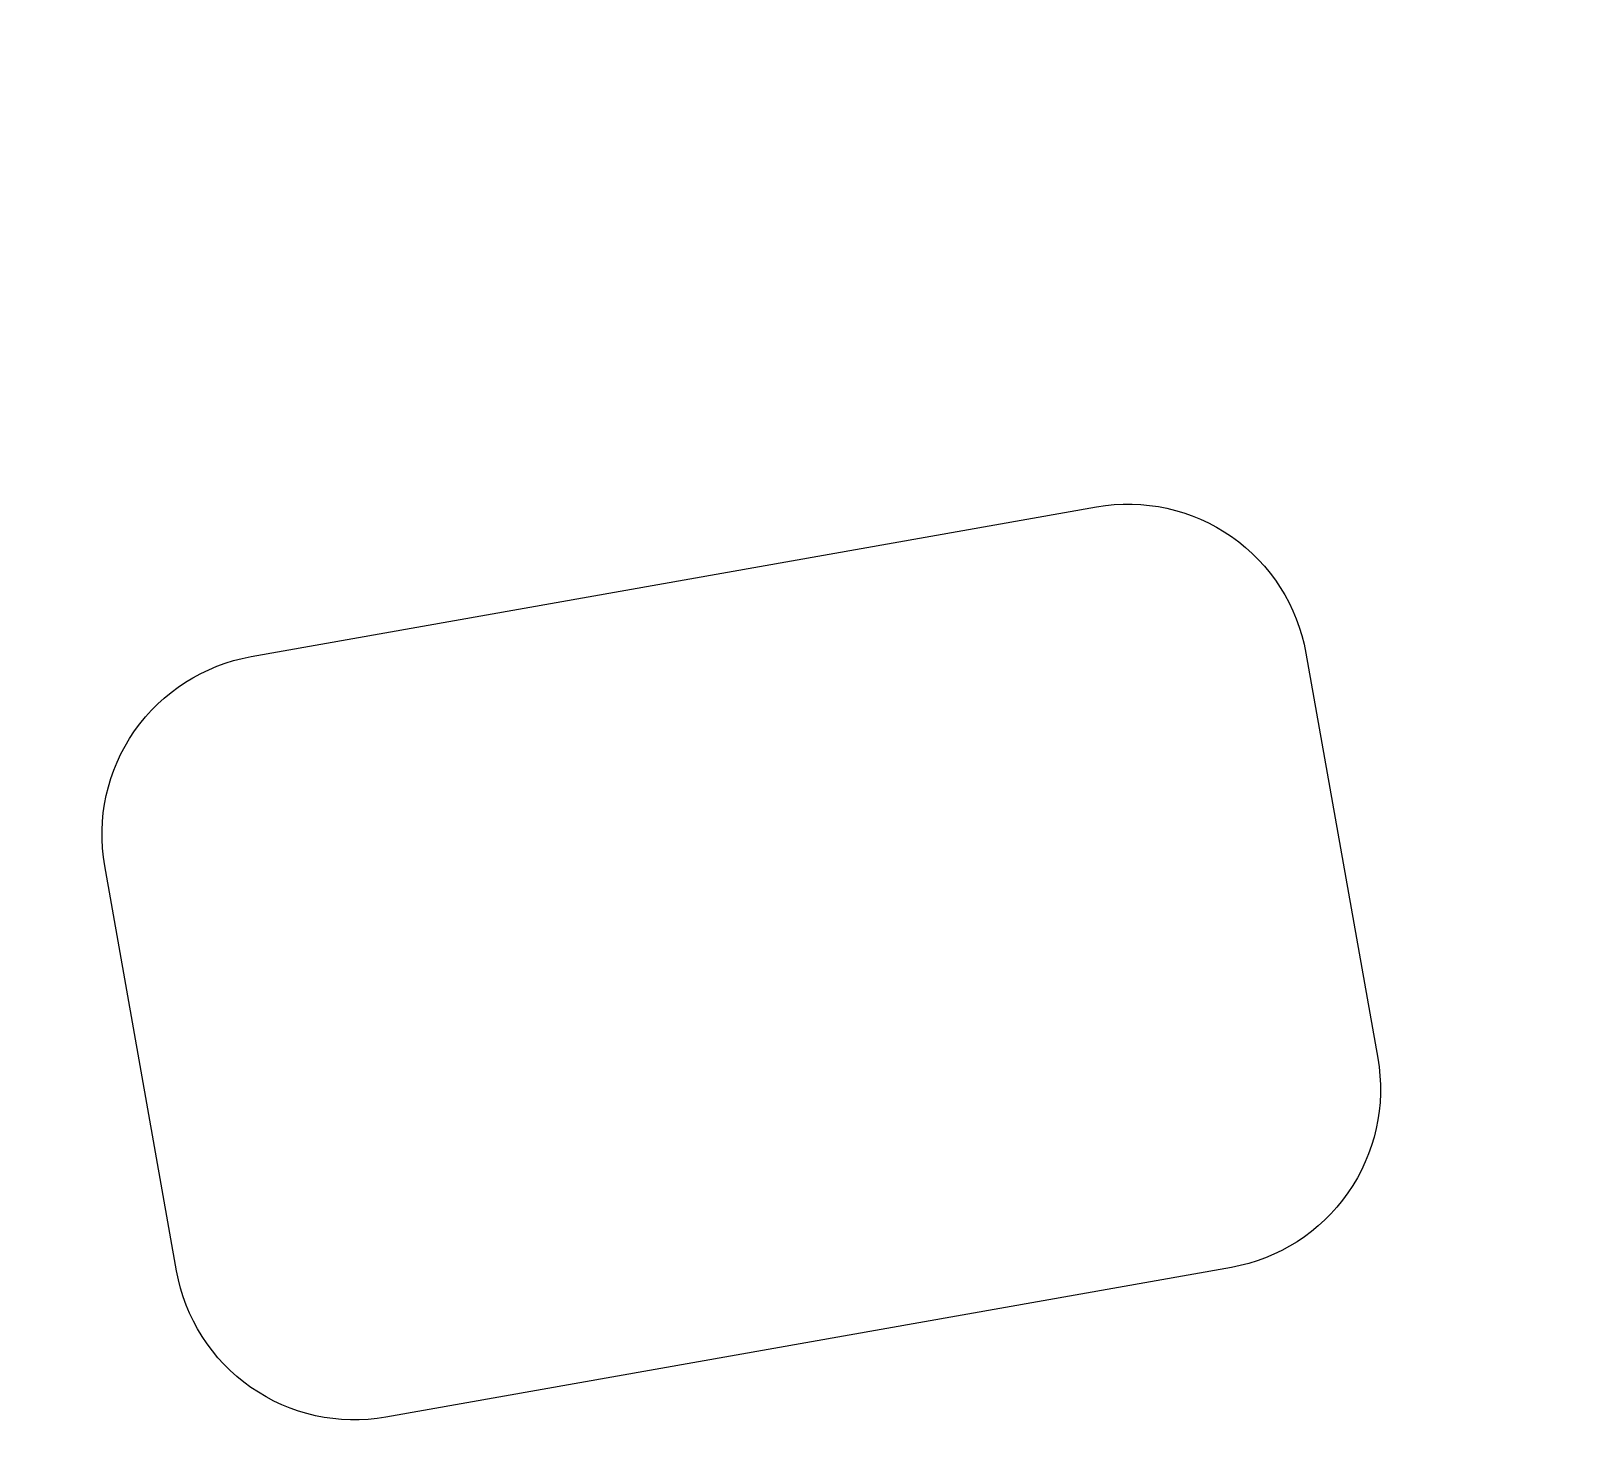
# Model space of a CAD drawing. Header units: millimetres. Extents: x 0 to 8967983, y -224399 to 13801.
# Drawn here: x 71345.552 to 71350.157, y -193463.434 to -193459.191 of the extents above; entities that cross this region are included whole.
import ezdxf

# ---------------------------------------------------------------- set-up
doc = ezdxf.new("R2010")
doc.units = ezdxf.units.MM
doc.header["$LTSCALE"] = 10
doc.layers.add('Архитектура', color=251, linetype='Continuous')

msp = doc.modelspace()

# ---------------------------------------------------------------- linework, layer by layer
at = {"layer": 'Архитектура', "lineweight": 25, "transparency": 33554684}
msp.add_lwpolyline([(71346.2129, -193461.0688), (71348.7481, -193460.6195, -0.414214), (71349.3758, -193461.0581), (71349.5911, -193462.2728, -0.414214), (71349.1524, -193462.9005), (71346.6172, -193463.3498, -0.414214), (71345.9895, -193462.9112), (71345.7742, -193461.6965, -0.414214)], format="xyb", close=True, dxfattribs=at)
msp.add_lwpolyline([(71346.2129, -193461.0688), (71348.7481, -193460.6195, -0.414214), (71349.3758, -193461.0581), (71349.5911, -193462.2728, -0.414214), (71349.1524, -193462.9005), (71346.6172, -193463.3498, -0.414214), (71345.9895, -193462.9112), (71345.7742, -193461.6965, -0.414214)], format="xyb", close=True, dxfattribs=at)
msp.add_lwpolyline([(71346.2129, -193461.0688), (71348.7481, -193460.6195, -0.414214), (71349.3758, -193461.0581), (71349.5911, -193462.2728, -0.414214), (71349.1524, -193462.9005), (71346.6172, -193463.3498, -0.414214), (71345.9895, -193462.9112), (71345.7742, -193461.6965, -0.414214)], format="xyb", close=True, dxfattribs=at)
msp.add_lwpolyline([(71346.2129, -193461.0688), (71348.7481, -193460.6195, -0.414214), (71349.3758, -193461.0581), (71349.5911, -193462.2728, -0.414214), (71349.1524, -193462.9005), (71346.6172, -193463.3498, -0.414214), (71345.9895, -193462.9112), (71345.7742, -193461.6965, -0.414214)], format="xyb", close=True, dxfattribs=at)
msp.add_lwpolyline([(71346.2129, -193461.0688), (71348.7481, -193460.6195, -0.414214), (71349.3758, -193461.0581), (71349.5911, -193462.2728, -0.414214), (71349.1524, -193462.9005), (71346.6172, -193463.3498, -0.414214), (71345.9895, -193462.9112), (71345.7742, -193461.6965, -0.414214)], format="xyb", close=True, dxfattribs=at)
msp.add_lwpolyline([(71346.2129, -193461.0688), (71348.7481, -193460.6195, -0.414214), (71349.3758, -193461.0581), (71349.5911, -193462.2728, -0.414214), (71349.1524, -193462.9005), (71346.6172, -193463.3498, -0.414214), (71345.9895, -193462.9112), (71345.7742, -193461.6965, -0.414214)], format="xyb", close=True, dxfattribs=at)
msp.add_lwpolyline([(71346.2129, -193461.0688), (71348.7481, -193460.6195, -0.414214), (71349.3758, -193461.0581), (71349.5911, -193462.2728, -0.414214), (71349.1524, -193462.9005), (71346.6172, -193463.3498, -0.414214), (71345.9895, -193462.9112), (71345.7742, -193461.6965, -0.414214)], format="xyb", close=True, dxfattribs=at)
msp.add_lwpolyline([(71346.2129, -193461.0688), (71348.7481, -193460.6195, -0.414214), (71349.3758, -193461.0581), (71349.5911, -193462.2728, -0.414214), (71349.1524, -193462.9005), (71346.6172, -193463.3498, -0.414214), (71345.9895, -193462.9112), (71345.7742, -193461.6965, -0.414214)], format="xyb", close=True, dxfattribs=at)
msp.add_lwpolyline([(71346.2129, -193461.0688), (71348.7481, -193460.6195, -0.414214), (71349.3758, -193461.0581), (71349.5911, -193462.2728, -0.414214), (71349.1524, -193462.9005), (71346.6172, -193463.3498, -0.414214), (71345.9895, -193462.9112), (71345.7742, -193461.6965, -0.414214)], format="xyb", close=True, dxfattribs=at)
msp.add_lwpolyline([(71346.2129, -193461.0688), (71348.7481, -193460.6195, -0.414214), (71349.3758, -193461.0581), (71349.5911, -193462.2728, -0.414214), (71349.1524, -193462.9005), (71346.6172, -193463.3498, -0.414214), (71345.9895, -193462.9112), (71345.7742, -193461.6965, -0.414214)], format="xyb", close=True, dxfattribs=at)
msp.add_lwpolyline([(71346.2129, -193461.0688), (71348.7481, -193460.6195, -0.414214), (71349.3758, -193461.0581), (71349.5911, -193462.2728, -0.414214), (71349.1524, -193462.9005), (71346.6172, -193463.3498, -0.414214), (71345.9895, -193462.9112), (71345.7742, -193461.6965, -0.414214)], format="xyb", close=True, dxfattribs=at)
msp.add_lwpolyline([(71346.2129, -193461.0688), (71348.7481, -193460.6195, -0.414214), (71349.3758, -193461.0581), (71349.5911, -193462.2728, -0.414214), (71349.1524, -193462.9005), (71346.6172, -193463.3498, -0.414214), (71345.9895, -193462.9112), (71345.7742, -193461.6965, -0.414214)], format="xyb", close=True, dxfattribs=at)
msp.add_lwpolyline([(71346.2129, -193461.0688), (71348.7481, -193460.6195, -0.414214), (71349.3758, -193461.0581), (71349.5911, -193462.2728, -0.414214), (71349.1524, -193462.9005), (71346.6172, -193463.3498, -0.414214), (71345.9895, -193462.9112), (71345.7742, -193461.6965, -0.414214)], format="xyb", close=True, dxfattribs=at)
msp.add_lwpolyline([(71346.2129, -193461.0688), (71348.7481, -193460.6195, -0.414214), (71349.3758, -193461.0581), (71349.5911, -193462.2728, -0.414214), (71349.1524, -193462.9005), (71346.6172, -193463.3498, -0.414214), (71345.9895, -193462.9112), (71345.7742, -193461.6965, -0.414214)], format="xyb", close=True, dxfattribs=at)
msp.add_lwpolyline([(71346.2129, -193461.0688), (71348.7481, -193460.6195, -0.414214), (71349.3758, -193461.0581), (71349.5911, -193462.2728, -0.414214), (71349.1524, -193462.9005), (71346.6172, -193463.3498, -0.414214), (71345.9895, -193462.9112), (71345.7742, -193461.6965, -0.414214)], format="xyb", close=True, dxfattribs=at)
msp.add_lwpolyline([(71346.2129, -193461.0688), (71348.7481, -193460.6195, -0.414214), (71349.3758, -193461.0581), (71349.5911, -193462.2728, -0.414214), (71349.1524, -193462.9005), (71346.6172, -193463.3498, -0.414214), (71345.9895, -193462.9112), (71345.7742, -193461.6965, -0.414214)], format="xyb", close=True, dxfattribs=at)
msp.add_lwpolyline([(71346.2129, -193461.0688), (71348.7481, -193460.6195, -0.414214), (71349.3758, -193461.0581), (71349.5911, -193462.2728, -0.414214), (71349.1524, -193462.9005), (71346.6172, -193463.3498, -0.414214), (71345.9895, -193462.9112), (71345.7742, -193461.6965, -0.414214)], format="xyb", close=True, dxfattribs=at)
msp.add_lwpolyline([(71346.2129, -193461.0688), (71348.7481, -193460.6195, -0.414214), (71349.3758, -193461.0581), (71349.5911, -193462.2728, -0.414214), (71349.1524, -193462.9005), (71346.6172, -193463.3498, -0.414214), (71345.9895, -193462.9112), (71345.7742, -193461.6965, -0.414214)], format="xyb", close=True, dxfattribs=at)
msp.add_lwpolyline([(71346.2129, -193461.0688), (71348.7481, -193460.6195, -0.414214), (71349.3758, -193461.0581), (71349.5911, -193462.2728, -0.414214), (71349.1524, -193462.9005), (71346.6172, -193463.3498, -0.414214), (71345.9895, -193462.9112), (71345.7742, -193461.6965, -0.414214)], format="xyb", close=True, dxfattribs=at)
msp.add_lwpolyline([(71346.2129, -193461.0688), (71348.7481, -193460.6195, -0.414214), (71349.3758, -193461.0581), (71349.5911, -193462.2728, -0.414214), (71349.1524, -193462.9005), (71346.6172, -193463.3498, -0.414214), (71345.9895, -193462.9112), (71345.7742, -193461.6965, -0.414214)], format="xyb", close=True, dxfattribs=at)
msp.add_lwpolyline([(71346.2129, -193461.0688), (71348.7481, -193460.6195, -0.414214), (71349.3758, -193461.0581), (71349.5911, -193462.2728, -0.414214), (71349.1524, -193462.9005), (71346.6172, -193463.3498, -0.414214), (71345.9895, -193462.9112), (71345.7742, -193461.6965, -0.414214)], format="xyb", close=True, dxfattribs=at)
msp.add_lwpolyline([(71346.2129, -193461.0688), (71348.7481, -193460.6195, -0.414214), (71349.3758, -193461.0581), (71349.5911, -193462.2728, -0.414214), (71349.1524, -193462.9005), (71346.6172, -193463.3498, -0.414214), (71345.9895, -193462.9112), (71345.7742, -193461.6965, -0.414214)], format="xyb", close=True, dxfattribs=at)
msp.add_lwpolyline([(71346.2129, -193461.0688), (71348.7481, -193460.6195, -0.414214), (71349.3758, -193461.0581), (71349.5911, -193462.2728, -0.414214), (71349.1524, -193462.9005), (71346.6172, -193463.3498, -0.414214), (71345.9895, -193462.9112), (71345.7742, -193461.6965, -0.414214)], format="xyb", close=True, dxfattribs=at)
msp.add_lwpolyline([(71346.2129, -193461.0688), (71348.7481, -193460.6195, -0.414214), (71349.3758, -193461.0581), (71349.5911, -193462.2728, -0.414214), (71349.1524, -193462.9005), (71346.6172, -193463.3498, -0.414214), (71345.9895, -193462.9112), (71345.7742, -193461.6965, -0.414214)], format="xyb", close=True, dxfattribs=at)
msp.add_lwpolyline([(71346.2129, -193461.0688), (71348.7481, -193460.6195, -0.414214), (71349.3758, -193461.0581), (71349.5911, -193462.2728, -0.414214), (71349.1524, -193462.9005), (71346.6172, -193463.3498, -0.414214), (71345.9895, -193462.9112), (71345.7742, -193461.6965, -0.414214)], format="xyb", close=True, dxfattribs=at)
msp.add_lwpolyline([(71346.2129, -193461.0688), (71348.7481, -193460.6195, -0.414214), (71349.3758, -193461.0581), (71349.5911, -193462.2728, -0.414214), (71349.1524, -193462.9005), (71346.6172, -193463.3498, -0.414214), (71345.9895, -193462.9112), (71345.7742, -193461.6965, -0.414214)], format="xyb", close=True, dxfattribs=at)
msp.add_lwpolyline([(71346.2129, -193461.0688), (71348.7481, -193460.6195, -0.414214), (71349.3758, -193461.0581), (71349.5911, -193462.2728, -0.414214), (71349.1524, -193462.9005), (71346.6172, -193463.3498, -0.414214), (71345.9895, -193462.9112), (71345.7742, -193461.6965, -0.414214)], format="xyb", close=True, dxfattribs=at)
msp.add_lwpolyline([(71346.2129, -193461.0688), (71348.7481, -193460.6195, -0.414214), (71349.3758, -193461.0581), (71349.5911, -193462.2728, -0.414214), (71349.1524, -193462.9005), (71346.6172, -193463.3498, -0.414214), (71345.9895, -193462.9112), (71345.7742, -193461.6965, -0.414214)], format="xyb", close=True, dxfattribs=at)
msp.add_lwpolyline([(71346.2129, -193461.0688), (71348.7481, -193460.6195, -0.414214), (71349.3758, -193461.0581), (71349.5911, -193462.2728, -0.414214), (71349.1524, -193462.9005), (71346.6172, -193463.3498, -0.414214), (71345.9895, -193462.9112), (71345.7742, -193461.6965, -0.414214)], format="xyb", close=True, dxfattribs=at)
msp.add_lwpolyline([(71346.2129, -193461.0688), (71348.7481, -193460.6195, -0.414214), (71349.3758, -193461.0581), (71349.5911, -193462.2728, -0.414214), (71349.1524, -193462.9005), (71346.6172, -193463.3498, -0.414214), (71345.9895, -193462.9112), (71345.7742, -193461.6965, -0.414214)], format="xyb", close=True, dxfattribs=at)
msp.add_lwpolyline([(71346.2129, -193461.0688), (71348.7481, -193460.6195, -0.414214), (71349.3758, -193461.0581), (71349.5911, -193462.2728, -0.414214), (71349.1524, -193462.9005), (71346.6172, -193463.3498, -0.414214), (71345.9895, -193462.9112), (71345.7742, -193461.6965, -0.414214)], format="xyb", close=True, dxfattribs=at)
msp.add_lwpolyline([(71346.2129, -193461.0688), (71348.7481, -193460.6195, -0.414214), (71349.3758, -193461.0581), (71349.5911, -193462.2728, -0.414214), (71349.1524, -193462.9005), (71346.6172, -193463.3498, -0.414214), (71345.9895, -193462.9112), (71345.7742, -193461.6965, -0.414214)], format="xyb", close=True, dxfattribs=at)
msp.add_lwpolyline([(71346.2129, -193461.0688), (71348.7481, -193460.6195, -0.414214), (71349.3758, -193461.0581), (71349.5911, -193462.2728, -0.414214), (71349.1524, -193462.9005), (71346.6172, -193463.3498, -0.414214), (71345.9895, -193462.9112), (71345.7742, -193461.6965, -0.414214)], format="xyb", close=True, dxfattribs=at)
msp.add_lwpolyline([(71346.2129, -193461.0688), (71348.7481, -193460.6195, -0.414214), (71349.3758, -193461.0581), (71349.5911, -193462.2728, -0.414214), (71349.1524, -193462.9005), (71346.6172, -193463.3498, -0.414214), (71345.9895, -193462.9112), (71345.7742, -193461.6965, -0.414214)], format="xyb", close=True, dxfattribs=at)
msp.add_lwpolyline([(71346.2129, -193461.0688), (71348.7481, -193460.6195, -0.414214), (71349.3758, -193461.0581), (71349.5911, -193462.2728, -0.414214), (71349.1524, -193462.9005), (71346.6172, -193463.3498, -0.414214), (71345.9895, -193462.9112), (71345.7742, -193461.6965, -0.414214)], format="xyb", close=True, dxfattribs=at)
msp.add_lwpolyline([(71346.2129, -193461.0688), (71348.7481, -193460.6195, -0.414214), (71349.3758, -193461.0581), (71349.5911, -193462.2728, -0.414214), (71349.1524, -193462.9005), (71346.6172, -193463.3498, -0.414214), (71345.9895, -193462.9112), (71345.7742, -193461.6965, -0.414214)], format="xyb", close=True, dxfattribs=at)
msp.add_lwpolyline([(71346.2129, -193461.0688), (71348.7481, -193460.6195, -0.414214), (71349.3758, -193461.0581), (71349.5911, -193462.2728, -0.414214), (71349.1524, -193462.9005), (71346.6172, -193463.3498, -0.414214), (71345.9895, -193462.9112), (71345.7742, -193461.6965, -0.414214)], format="xyb", close=True, dxfattribs=at)
msp.add_lwpolyline([(71346.2129, -193461.0688), (71348.7481, -193460.6195, -0.414214), (71349.3758, -193461.0581), (71349.5911, -193462.2728, -0.414214), (71349.1524, -193462.9005), (71346.6172, -193463.3498, -0.414214), (71345.9895, -193462.9112), (71345.7742, -193461.6965, -0.414214)], format="xyb", close=True, dxfattribs=at)
msp.add_lwpolyline([(71346.2129, -193461.0688), (71348.7481, -193460.6195, -0.414214), (71349.3758, -193461.0581), (71349.5911, -193462.2728, -0.414214), (71349.1524, -193462.9005), (71346.6172, -193463.3498, -0.414214), (71345.9895, -193462.9112), (71345.7742, -193461.6965, -0.414214)], format="xyb", close=True, dxfattribs=at)
msp.add_lwpolyline([(71346.2129, -193461.0688), (71348.7481, -193460.6195, -0.414214), (71349.3758, -193461.0581), (71349.5911, -193462.2728, -0.414214), (71349.1524, -193462.9005), (71346.6172, -193463.3498, -0.414214), (71345.9895, -193462.9112), (71345.7742, -193461.6965, -0.414214)], format="xyb", close=True, dxfattribs=at)
msp.add_lwpolyline([(71346.2129, -193461.0688), (71348.7481, -193460.6195, -0.414214), (71349.3758, -193461.0581), (71349.5911, -193462.2728, -0.414214), (71349.1524, -193462.9005), (71346.6172, -193463.3498, -0.414214), (71345.9895, -193462.9112), (71345.7742, -193461.6965, -0.414214)], format="xyb", close=True, dxfattribs=at)
msp.add_lwpolyline([(71346.2129, -193461.0688), (71348.7481, -193460.6195, -0.414214), (71349.3758, -193461.0581), (71349.5911, -193462.2728, -0.414214), (71349.1524, -193462.9005), (71346.6172, -193463.3498, -0.414214), (71345.9895, -193462.9112), (71345.7742, -193461.6965, -0.414214)], format="xyb", close=True, dxfattribs=at)
msp.add_lwpolyline([(71346.2129, -193461.0688), (71348.7481, -193460.6195, -0.414214), (71349.3758, -193461.0581), (71349.5911, -193462.2728, -0.414214), (71349.1524, -193462.9005), (71346.6172, -193463.3498, -0.414214), (71345.9895, -193462.9112), (71345.7742, -193461.6965, -0.414214)], format="xyb", close=True, dxfattribs=at)
msp.add_lwpolyline([(71346.2129, -193461.0688), (71348.7481, -193460.6195, -0.414214), (71349.3758, -193461.0581), (71349.5911, -193462.2728, -0.414214), (71349.1524, -193462.9005), (71346.6172, -193463.3498, -0.414214), (71345.9895, -193462.9112), (71345.7742, -193461.6965, -0.414214)], format="xyb", close=True, dxfattribs=at)
msp.add_lwpolyline([(71346.2129, -193461.0688), (71348.7481, -193460.6195, -0.414214), (71349.3758, -193461.0581), (71349.5911, -193462.2728, -0.414214), (71349.1524, -193462.9005), (71346.6172, -193463.3498, -0.414214), (71345.9895, -193462.9112), (71345.7742, -193461.6965, -0.414214)], format="xyb", close=True, dxfattribs=at)
msp.add_lwpolyline([(71346.2129, -193461.0688), (71348.7481, -193460.6195, -0.414214), (71349.3758, -193461.0581), (71349.5911, -193462.2728, -0.414214), (71349.1524, -193462.9005), (71346.6172, -193463.3498, -0.414214), (71345.9895, -193462.9112), (71345.7742, -193461.6965, -0.414214)], format="xyb", close=True, dxfattribs=at)
msp.add_lwpolyline([(71346.2129, -193461.0688), (71348.7481, -193460.6195, -0.414214), (71349.3758, -193461.0581), (71349.5911, -193462.2728, -0.414214), (71349.1524, -193462.9005), (71346.6172, -193463.3498, -0.414214), (71345.9895, -193462.9112), (71345.7742, -193461.6965, -0.414214)], format="xyb", close=True, dxfattribs=at)
msp.add_lwpolyline([(71346.2129, -193461.0688), (71348.7481, -193460.6195, -0.414214), (71349.3758, -193461.0581), (71349.5911, -193462.2728, -0.414214), (71349.1524, -193462.9005), (71346.6172, -193463.3498, -0.414214), (71345.9895, -193462.9112), (71345.7742, -193461.6965, -0.414214)], format="xyb", close=True, dxfattribs=at)
msp.add_lwpolyline([(71346.2129, -193461.0688), (71348.7481, -193460.6195, -0.414214), (71349.3758, -193461.0581), (71349.5911, -193462.2728, -0.414214), (71349.1524, -193462.9005), (71346.6172, -193463.3498, -0.414214), (71345.9895, -193462.9112), (71345.7742, -193461.6965, -0.414214)], format="xyb", close=True, dxfattribs=at)
msp.add_lwpolyline([(71346.2129, -193461.0688), (71348.7481, -193460.6195, -0.414214), (71349.3758, -193461.0581), (71349.5911, -193462.2728, -0.414214), (71349.1524, -193462.9005), (71346.6172, -193463.3498, -0.414214), (71345.9895, -193462.9112), (71345.7742, -193461.6965, -0.414214)], format="xyb", close=True, dxfattribs=at)
msp.add_lwpolyline([(71346.2129, -193461.0688), (71348.7481, -193460.6195, -0.414214), (71349.3758, -193461.0581), (71349.5911, -193462.2728, -0.414214), (71349.1524, -193462.9005), (71346.6172, -193463.3498, -0.414214), (71345.9895, -193462.9112), (71345.7742, -193461.6965, -0.414214)], format="xyb", close=True, dxfattribs=at)
msp.add_lwpolyline([(71346.2129, -193461.0688), (71348.7481, -193460.6195, -0.414214), (71349.3758, -193461.0581), (71349.5911, -193462.2728, -0.414214), (71349.1524, -193462.9005), (71346.6172, -193463.3498, -0.414214), (71345.9895, -193462.9112), (71345.7742, -193461.6965, -0.414214)], format="xyb", close=True, dxfattribs=at)
msp.add_lwpolyline([(71346.2129, -193461.0688), (71348.7481, -193460.6195, -0.414214), (71349.3758, -193461.0581), (71349.5911, -193462.2728, -0.414214), (71349.1524, -193462.9005), (71346.6172, -193463.3498, -0.414214), (71345.9895, -193462.9112), (71345.7742, -193461.6965, -0.414214)], format="xyb", close=True, dxfattribs=at)
msp.add_lwpolyline([(71346.2129, -193461.0688), (71348.7481, -193460.6195, -0.414214), (71349.3758, -193461.0581), (71349.5911, -193462.2728, -0.414214), (71349.1524, -193462.9005), (71346.6172, -193463.3498, -0.414214), (71345.9895, -193462.9112), (71345.7742, -193461.6965, -0.414214)], format="xyb", close=True, dxfattribs=at)
msp.add_lwpolyline([(71346.2129, -193461.0688), (71348.7481, -193460.6195, -0.414214), (71349.3758, -193461.0581), (71349.5911, -193462.2728, -0.414214), (71349.1524, -193462.9005), (71346.6172, -193463.3498, -0.414214), (71345.9895, -193462.9112), (71345.7742, -193461.6965, -0.414214)], format="xyb", close=True, dxfattribs=at)
msp.add_lwpolyline([(71346.2129, -193461.0688), (71348.7481, -193460.6195, -0.414214), (71349.3758, -193461.0581), (71349.5911, -193462.2728, -0.414214), (71349.1524, -193462.9005), (71346.6172, -193463.3498, -0.414214), (71345.9895, -193462.9112), (71345.7742, -193461.6965, -0.414214)], format="xyb", close=True, dxfattribs=at)
msp.add_lwpolyline([(71346.2129, -193461.0688), (71348.7481, -193460.6195, -0.414214), (71349.3758, -193461.0581), (71349.5911, -193462.2728, -0.414214), (71349.1524, -193462.9005), (71346.6172, -193463.3498, -0.414214), (71345.9895, -193462.9112), (71345.7742, -193461.6965, -0.414214)], format="xyb", close=True, dxfattribs=at)
msp.add_lwpolyline([(71346.2129, -193461.0688), (71348.7481, -193460.6195, -0.414214), (71349.3758, -193461.0581), (71349.5911, -193462.2728, -0.414214), (71349.1524, -193462.9005), (71346.6172, -193463.3498, -0.414214), (71345.9895, -193462.9112), (71345.7742, -193461.6965, -0.414214)], format="xyb", close=True, dxfattribs=at)
msp.add_lwpolyline([(71346.2129, -193461.0688), (71348.7481, -193460.6195, -0.414214), (71349.3758, -193461.0581), (71349.5911, -193462.2728, -0.414214), (71349.1524, -193462.9005), (71346.6172, -193463.3498, -0.414214), (71345.9895, -193462.9112), (71345.7742, -193461.6965, -0.414214)], format="xyb", close=True, dxfattribs=at)
msp.add_lwpolyline([(71346.2129, -193461.0688), (71348.7481, -193460.6195, -0.414214), (71349.3758, -193461.0581), (71349.5911, -193462.2728, -0.414214), (71349.1524, -193462.9005), (71346.6172, -193463.3498, -0.414214), (71345.9895, -193462.9112), (71345.7742, -193461.6965, -0.414214)], format="xyb", close=True, dxfattribs=at)
msp.add_lwpolyline([(71346.2129, -193461.0688), (71348.7481, -193460.6195, -0.414214), (71349.3758, -193461.0581), (71349.5911, -193462.2728, -0.414214), (71349.1524, -193462.9005), (71346.6172, -193463.3498, -0.414214), (71345.9895, -193462.9112), (71345.7742, -193461.6965, -0.414214)], format="xyb", close=True, dxfattribs=at)
msp.add_lwpolyline([(71346.2129, -193461.0688), (71348.7481, -193460.6195, -0.414214), (71349.3758, -193461.0581), (71349.5911, -193462.2728, -0.414214), (71349.1524, -193462.9005), (71346.6172, -193463.3498, -0.414214), (71345.9895, -193462.9112), (71345.7742, -193461.6965, -0.414214)], format="xyb", close=True, dxfattribs=at)
msp.add_lwpolyline([(71346.2129, -193461.0688), (71348.7481, -193460.6195, -0.414214), (71349.3758, -193461.0581), (71349.5911, -193462.2728, -0.414214), (71349.1524, -193462.9005), (71346.6172, -193463.3498, -0.414214), (71345.9895, -193462.9112), (71345.7742, -193461.6965, -0.414214)], format="xyb", close=True, dxfattribs=at)
msp.add_lwpolyline([(71346.2129, -193461.0688), (71348.7481, -193460.6195, -0.414214), (71349.3758, -193461.0581), (71349.5911, -193462.2728, -0.414214), (71349.1524, -193462.9005), (71346.6172, -193463.3498, -0.414214), (71345.9895, -193462.9112), (71345.7742, -193461.6965, -0.414214)], format="xyb", close=True, dxfattribs=at)
msp.add_lwpolyline([(71346.2129, -193461.0688), (71348.7481, -193460.6195, -0.414214), (71349.3758, -193461.0581), (71349.5911, -193462.2728, -0.414214), (71349.1524, -193462.9005), (71346.6172, -193463.3498, -0.414214), (71345.9895, -193462.9112), (71345.7742, -193461.6965, -0.414214)], format="xyb", close=True, dxfattribs=at)
msp.add_lwpolyline([(71346.2129, -193461.0688), (71348.7481, -193460.6195, -0.414214), (71349.3758, -193461.0581), (71349.5911, -193462.2728, -0.414214), (71349.1524, -193462.9005), (71346.6172, -193463.3498, -0.414214), (71345.9895, -193462.9112), (71345.7742, -193461.6965, -0.414214)], format="xyb", close=True, dxfattribs=at)
msp.add_lwpolyline([(71346.2129, -193461.0688), (71348.7481, -193460.6195, -0.414214), (71349.3758, -193461.0581), (71349.5911, -193462.2728, -0.414214), (71349.1524, -193462.9005), (71346.6172, -193463.3498, -0.414214), (71345.9895, -193462.9112), (71345.7742, -193461.6965, -0.414214)], format="xyb", close=True, dxfattribs=at)
msp.add_lwpolyline([(71346.2129, -193461.0688), (71348.7481, -193460.6195, -0.414214), (71349.3758, -193461.0581), (71349.5911, -193462.2728, -0.414214), (71349.1524, -193462.9005), (71346.6172, -193463.3498, -0.414214), (71345.9895, -193462.9112), (71345.7742, -193461.6965, -0.414214)], format="xyb", close=True, dxfattribs=at)
msp.add_lwpolyline([(71346.2129, -193461.0688), (71348.7481, -193460.6195, -0.414214), (71349.3758, -193461.0581), (71349.5911, -193462.2728, -0.414214), (71349.1524, -193462.9005), (71346.6172, -193463.3498, -0.414214), (71345.9895, -193462.9112), (71345.7742, -193461.6965, -0.414214)], format="xyb", close=True, dxfattribs=at)
msp.add_lwpolyline([(71346.2129, -193461.0688), (71348.7481, -193460.6195, -0.414214), (71349.3758, -193461.0581), (71349.5911, -193462.2728, -0.414214), (71349.1524, -193462.9005), (71346.6172, -193463.3498, -0.414214), (71345.9895, -193462.9112), (71345.7742, -193461.6965, -0.414214)], format="xyb", close=True, dxfattribs=at)
msp.add_lwpolyline([(71346.2129, -193461.0688), (71348.7481, -193460.6195, -0.414214), (71349.3758, -193461.0581), (71349.5911, -193462.2728, -0.414214), (71349.1524, -193462.9005), (71346.6172, -193463.3498, -0.414214), (71345.9895, -193462.9112), (71345.7742, -193461.6965, -0.414214)], format="xyb", close=True, dxfattribs=at)
msp.add_lwpolyline([(71346.2129, -193461.0688), (71348.7481, -193460.6195, -0.414214), (71349.3758, -193461.0581), (71349.5911, -193462.2728, -0.414214), (71349.1524, -193462.9005), (71346.6172, -193463.3498, -0.414214), (71345.9895, -193462.9112), (71345.7742, -193461.6965, -0.414214)], format="xyb", close=True, dxfattribs=at)
msp.add_lwpolyline([(71346.2129, -193461.0688), (71348.7481, -193460.6195, -0.414214), (71349.3758, -193461.0581), (71349.5911, -193462.2728, -0.414214), (71349.1524, -193462.9005), (71346.6172, -193463.3498, -0.414214), (71345.9895, -193462.9112), (71345.7742, -193461.6965, -0.414214)], format="xyb", close=True, dxfattribs=at)
msp.add_lwpolyline([(71346.2129, -193461.0688), (71348.7481, -193460.6195, -0.414214), (71349.3758, -193461.0581), (71349.5911, -193462.2728, -0.414214), (71349.1524, -193462.9005), (71346.6172, -193463.3498, -0.414214), (71345.9895, -193462.9112), (71345.7742, -193461.6965, -0.414214)], format="xyb", close=True, dxfattribs=at)
msp.add_lwpolyline([(71346.2129, -193461.0688), (71348.7481, -193460.6195, -0.414214), (71349.3758, -193461.0581), (71349.5911, -193462.2728, -0.414214), (71349.1524, -193462.9005), (71346.6172, -193463.3498, -0.414214), (71345.9895, -193462.9112), (71345.7742, -193461.6965, -0.414214)], format="xyb", close=True, dxfattribs=at)
msp.add_lwpolyline([(71346.2129, -193461.0688), (71348.7481, -193460.6195, -0.414214), (71349.3758, -193461.0581), (71349.5911, -193462.2728, -0.414214), (71349.1524, -193462.9005), (71346.6172, -193463.3498, -0.414214), (71345.9895, -193462.9112), (71345.7742, -193461.6965, -0.414214)], format="xyb", close=True, dxfattribs=at)
msp.add_lwpolyline([(71346.2129, -193461.0688), (71348.7481, -193460.6195, -0.414214), (71349.3758, -193461.0581), (71349.5911, -193462.2728, -0.414214), (71349.1524, -193462.9005), (71346.6172, -193463.3498, -0.414214), (71345.9895, -193462.9112), (71345.7742, -193461.6965, -0.414214)], format="xyb", close=True, dxfattribs=at)
msp.add_lwpolyline([(71346.2129, -193461.0688), (71348.7481, -193460.6195, -0.414214), (71349.3758, -193461.0581), (71349.5911, -193462.2728, -0.414214), (71349.1524, -193462.9005), (71346.6172, -193463.3498, -0.414214), (71345.9895, -193462.9112), (71345.7742, -193461.6965, -0.414214)], format="xyb", close=True, dxfattribs=at)
msp.add_lwpolyline([(71346.2129, -193461.0688), (71348.7481, -193460.6195, -0.414214), (71349.3758, -193461.0581), (71349.5911, -193462.2728, -0.414214), (71349.1524, -193462.9005), (71346.6172, -193463.3498, -0.414214), (71345.9895, -193462.9112), (71345.7742, -193461.6965, -0.414214)], format="xyb", close=True, dxfattribs=at)
msp.add_lwpolyline([(71346.2129, -193461.0688), (71348.7481, -193460.6195, -0.414214), (71349.3758, -193461.0581), (71349.5911, -193462.2728, -0.414214), (71349.1524, -193462.9005), (71346.6172, -193463.3498, -0.414214), (71345.9895, -193462.9112), (71345.7742, -193461.6965, -0.414214)], format="xyb", close=True, dxfattribs=at)
msp.add_lwpolyline([(71346.2129, -193461.0688), (71348.7481, -193460.6195, -0.414214), (71349.3758, -193461.0581), (71349.5911, -193462.2728, -0.414214), (71349.1524, -193462.9005), (71346.6172, -193463.3498, -0.414214), (71345.9895, -193462.9112), (71345.7742, -193461.6965, -0.414214)], format="xyb", close=True, dxfattribs=at)
msp.add_lwpolyline([(71346.2129, -193461.0688), (71348.7481, -193460.6195, -0.414214), (71349.3758, -193461.0581), (71349.5911, -193462.2728, -0.414214), (71349.1524, -193462.9005), (71346.6172, -193463.3498, -0.414214), (71345.9895, -193462.9112), (71345.7742, -193461.6965, -0.414214)], format="xyb", close=True, dxfattribs=at)
msp.add_lwpolyline([(71346.2129, -193461.0688), (71348.7481, -193460.6195, -0.414214), (71349.3758, -193461.0581), (71349.5911, -193462.2728, -0.414214), (71349.1524, -193462.9005), (71346.6172, -193463.3498, -0.414214), (71345.9895, -193462.9112), (71345.7742, -193461.6965, -0.414214)], format="xyb", close=True, dxfattribs=at)
msp.add_lwpolyline([(71346.2129, -193461.0688), (71348.7481, -193460.6195, -0.414214), (71349.3758, -193461.0581), (71349.5911, -193462.2728, -0.414214), (71349.1524, -193462.9005), (71346.6172, -193463.3498, -0.414214), (71345.9895, -193462.9112), (71345.7742, -193461.6965, -0.414214)], format="xyb", close=True, dxfattribs=at)
msp.add_lwpolyline([(71346.2129, -193461.0688), (71348.7481, -193460.6195, -0.414214), (71349.3758, -193461.0581), (71349.5911, -193462.2728, -0.414214), (71349.1524, -193462.9005), (71346.6172, -193463.3498, -0.414214), (71345.9895, -193462.9112), (71345.7742, -193461.6965, -0.414214)], format="xyb", close=True, dxfattribs=at)
msp.add_lwpolyline([(71346.2129, -193461.0688), (71348.7481, -193460.6195, -0.414214), (71349.3758, -193461.0581), (71349.5911, -193462.2728, -0.414214), (71349.1524, -193462.9005), (71346.6172, -193463.3498, -0.414214), (71345.9895, -193462.9112), (71345.7742, -193461.6965, -0.414214)], format="xyb", close=True, dxfattribs=at)
msp.add_lwpolyline([(71346.2129, -193461.0688), (71348.7481, -193460.6195, -0.414214), (71349.3758, -193461.0581), (71349.5911, -193462.2728, -0.414214), (71349.1524, -193462.9005), (71346.6172, -193463.3498, -0.414214), (71345.9895, -193462.9112), (71345.7742, -193461.6965, -0.414214)], format="xyb", close=True, dxfattribs=at)
msp.add_lwpolyline([(71346.2129, -193461.0688), (71348.7481, -193460.6195, -0.414214), (71349.3758, -193461.0581), (71349.5911, -193462.2728, -0.414214), (71349.1524, -193462.9005), (71346.6172, -193463.3498, -0.414214), (71345.9895, -193462.9112), (71345.7742, -193461.6965, -0.414214)], format="xyb", close=True, dxfattribs=at)
msp.add_lwpolyline([(71346.2129, -193461.0688), (71348.7481, -193460.6195, -0.414214), (71349.3758, -193461.0581), (71349.5911, -193462.2728, -0.414214), (71349.1524, -193462.9005), (71346.6172, -193463.3498, -0.414214), (71345.9895, -193462.9112), (71345.7742, -193461.6965, -0.414214)], format="xyb", close=True, dxfattribs=at)
msp.add_lwpolyline([(71346.2129, -193461.0688), (71348.7481, -193460.6195, -0.414214), (71349.3758, -193461.0581), (71349.5911, -193462.2728, -0.414214), (71349.1524, -193462.9005), (71346.6172, -193463.3498, -0.414214), (71345.9895, -193462.9112), (71345.7742, -193461.6965, -0.414214)], format="xyb", close=True, dxfattribs=at)
msp.add_lwpolyline([(71346.2129, -193461.0688), (71348.7481, -193460.6195, -0.414214), (71349.3758, -193461.0581), (71349.5911, -193462.2728, -0.414214), (71349.1524, -193462.9005), (71346.6172, -193463.3498, -0.414214), (71345.9895, -193462.9112), (71345.7742, -193461.6965, -0.414214)], format="xyb", close=True, dxfattribs=at)
msp.add_lwpolyline([(71346.2129, -193461.0688), (71348.7481, -193460.6195, -0.414214), (71349.3758, -193461.0581), (71349.5911, -193462.2728, -0.414214), (71349.1524, -193462.9005), (71346.6172, -193463.3498, -0.414214), (71345.9895, -193462.9112), (71345.7742, -193461.6965, -0.414214)], format="xyb", close=True, dxfattribs=at)
msp.add_lwpolyline([(71346.2129, -193461.0688), (71348.7481, -193460.6195, -0.414214), (71349.3758, -193461.0581), (71349.5911, -193462.2728, -0.414214), (71349.1524, -193462.9005), (71346.6172, -193463.3498, -0.414214), (71345.9895, -193462.9112), (71345.7742, -193461.6965, -0.414214)], format="xyb", close=True, dxfattribs=at)
msp.add_lwpolyline([(71346.2129, -193461.0688), (71348.7481, -193460.6195, -0.414214), (71349.3758, -193461.0581), (71349.5911, -193462.2728, -0.414214), (71349.1524, -193462.9005), (71346.6172, -193463.3498, -0.414214), (71345.9895, -193462.9112), (71345.7742, -193461.6965, -0.414214)], format="xyb", close=True, dxfattribs=at)
msp.add_lwpolyline([(71346.2129, -193461.0688), (71348.7481, -193460.6195, -0.414214), (71349.3758, -193461.0581), (71349.5911, -193462.2728, -0.414214), (71349.1524, -193462.9005), (71346.6172, -193463.3498, -0.414214), (71345.9895, -193462.9112), (71345.7742, -193461.6965, -0.414214)], format="xyb", close=True, dxfattribs=at)
msp.add_lwpolyline([(71346.2129, -193461.0688), (71348.7481, -193460.6195, -0.414214), (71349.3758, -193461.0581), (71349.5911, -193462.2728, -0.414214), (71349.1524, -193462.9005), (71346.6172, -193463.3498, -0.414214), (71345.9895, -193462.9112), (71345.7742, -193461.6965, -0.414214)], format="xyb", close=True, dxfattribs=at)
msp.add_lwpolyline([(71346.2129, -193461.0688), (71348.7481, -193460.6195, -0.414214), (71349.3758, -193461.0581), (71349.5911, -193462.2728, -0.414214), (71349.1524, -193462.9005), (71346.6172, -193463.3498, -0.414214), (71345.9895, -193462.9112), (71345.7742, -193461.6965, -0.414214)], format="xyb", close=True, dxfattribs=at)
msp.add_lwpolyline([(71346.2129, -193461.0688), (71348.7481, -193460.6195, -0.414214), (71349.3758, -193461.0581), (71349.5911, -193462.2728, -0.414214), (71349.1524, -193462.9005), (71346.6172, -193463.3498, -0.414214), (71345.9895, -193462.9112), (71345.7742, -193461.6965, -0.414214)], format="xyb", close=True, dxfattribs=at)
msp.add_lwpolyline([(71346.2129, -193461.0688), (71348.7481, -193460.6195, -0.414214), (71349.3758, -193461.0581), (71349.5911, -193462.2728, -0.414214), (71349.1524, -193462.9005), (71346.6172, -193463.3498, -0.414214), (71345.9895, -193462.9112), (71345.7742, -193461.6965, -0.414214)], format="xyb", close=True, dxfattribs=at)
msp.add_lwpolyline([(71346.2129, -193461.0688), (71348.7481, -193460.6195, -0.414214), (71349.3758, -193461.0581), (71349.5911, -193462.2728, -0.414214), (71349.1524, -193462.9005), (71346.6172, -193463.3498, -0.414214), (71345.9895, -193462.9112), (71345.7742, -193461.6965, -0.414214)], format="xyb", close=True, dxfattribs=at)
msp.add_lwpolyline([(71346.2129, -193461.0688), (71348.7481, -193460.6195, -0.414214), (71349.3758, -193461.0581), (71349.5911, -193462.2728, -0.414214), (71349.1524, -193462.9005), (71346.6172, -193463.3498, -0.414214), (71345.9895, -193462.9112), (71345.7742, -193461.6965, -0.414214)], format="xyb", close=True, dxfattribs=at)
msp.add_lwpolyline([(71346.2129, -193461.0688), (71348.7481, -193460.6195, -0.414214), (71349.3758, -193461.0581), (71349.5911, -193462.2728, -0.414214), (71349.1524, -193462.9005), (71346.6172, -193463.3498, -0.414214), (71345.9895, -193462.9112), (71345.7742, -193461.6965, -0.414214)], format="xyb", close=True, dxfattribs=at)
msp.add_lwpolyline([(71346.2129, -193461.0688), (71348.7481, -193460.6195, -0.414214), (71349.3758, -193461.0581), (71349.5911, -193462.2728, -0.414214), (71349.1524, -193462.9005), (71346.6172, -193463.3498, -0.414214), (71345.9895, -193462.9112), (71345.7742, -193461.6965, -0.414214)], format="xyb", close=True, dxfattribs=at)
msp.add_lwpolyline([(71346.2129, -193461.0688), (71348.7481, -193460.6195, -0.414214), (71349.3758, -193461.0581), (71349.5911, -193462.2728, -0.414214), (71349.1524, -193462.9005), (71346.6172, -193463.3498, -0.414214), (71345.9895, -193462.9112), (71345.7742, -193461.6965, -0.414214)], format="xyb", close=True, dxfattribs=at)
msp.add_lwpolyline([(71346.2129, -193461.0688), (71348.7481, -193460.6195, -0.414214), (71349.3758, -193461.0581), (71349.5911, -193462.2728, -0.414214), (71349.1524, -193462.9005), (71346.6172, -193463.3498, -0.414214), (71345.9895, -193462.9112), (71345.7742, -193461.6965, -0.414214)], format="xyb", close=True, dxfattribs=at)
msp.add_lwpolyline([(71346.2129, -193461.0688), (71348.7481, -193460.6195, -0.414214), (71349.3758, -193461.0581), (71349.5911, -193462.2728, -0.414214), (71349.1524, -193462.9005), (71346.6172, -193463.3498, -0.414214), (71345.9895, -193462.9112), (71345.7742, -193461.6965, -0.414214)], format="xyb", close=True, dxfattribs=at)
msp.add_lwpolyline([(71346.2129, -193461.0688), (71348.7481, -193460.6195, -0.414214), (71349.3758, -193461.0581), (71349.5911, -193462.2728, -0.414214), (71349.1524, -193462.9005), (71346.6172, -193463.3498, -0.414214), (71345.9895, -193462.9112), (71345.7742, -193461.6965, -0.414214)], format="xyb", close=True, dxfattribs=at)
msp.add_lwpolyline([(71346.2129, -193461.0688), (71348.7481, -193460.6195, -0.414214), (71349.3758, -193461.0581), (71349.5911, -193462.2728, -0.414214), (71349.1524, -193462.9005), (71346.6172, -193463.3498, -0.414214), (71345.9895, -193462.9112), (71345.7742, -193461.6965, -0.414214)], format="xyb", close=True, dxfattribs=at)
msp.add_lwpolyline([(71346.2129, -193461.0688), (71348.7481, -193460.6195, -0.414214), (71349.3758, -193461.0581), (71349.5911, -193462.2728, -0.414214), (71349.1524, -193462.9005), (71346.6172, -193463.3498, -0.414214), (71345.9895, -193462.9112), (71345.7742, -193461.6965, -0.414214)], format="xyb", close=True, dxfattribs=at)
msp.add_lwpolyline([(71346.2129, -193461.0688), (71348.7481, -193460.6195, -0.414214), (71349.3758, -193461.0581), (71349.5911, -193462.2728, -0.414214), (71349.1524, -193462.9005), (71346.6172, -193463.3498, -0.414214), (71345.9895, -193462.9112), (71345.7742, -193461.6965, -0.414214)], format="xyb", close=True, dxfattribs=at)
msp.add_lwpolyline([(71346.2129, -193461.0688), (71348.7481, -193460.6195, -0.414214), (71349.3758, -193461.0581), (71349.5911, -193462.2728, -0.414214), (71349.1524, -193462.9005), (71346.6172, -193463.3498, -0.414214), (71345.9895, -193462.9112), (71345.7742, -193461.6965, -0.414214)], format="xyb", close=True, dxfattribs=at)
msp.add_lwpolyline([(71346.2129, -193461.0688), (71348.7481, -193460.6195, -0.414214), (71349.3758, -193461.0581), (71349.5911, -193462.2728, -0.414214), (71349.1524, -193462.9005), (71346.6172, -193463.3498, -0.414214), (71345.9895, -193462.9112), (71345.7742, -193461.6965, -0.414214)], format="xyb", close=True, dxfattribs=at)
msp.add_lwpolyline([(71346.2129, -193461.0688), (71348.7481, -193460.6195, -0.414214), (71349.3758, -193461.0581), (71349.5911, -193462.2728, -0.414214), (71349.1524, -193462.9005), (71346.6172, -193463.3498, -0.414214), (71345.9895, -193462.9112), (71345.7742, -193461.6965, -0.414214)], format="xyb", close=True, dxfattribs=at)
msp.add_lwpolyline([(71346.2129, -193461.0688), (71348.7481, -193460.6195, -0.414214), (71349.3758, -193461.0581), (71349.5911, -193462.2728, -0.414214), (71349.1524, -193462.9005), (71346.6172, -193463.3498, -0.414214), (71345.9895, -193462.9112), (71345.7742, -193461.6965, -0.414214)], format="xyb", close=True, dxfattribs=at)
msp.add_lwpolyline([(71346.2129, -193461.0688), (71348.7481, -193460.6195, -0.414214), (71349.3758, -193461.0581), (71349.5911, -193462.2728, -0.414214), (71349.1524, -193462.9005), (71346.6172, -193463.3498, -0.414214), (71345.9895, -193462.9112), (71345.7742, -193461.6965, -0.414214)], format="xyb", close=True, dxfattribs=at)
msp.add_lwpolyline([(71346.2129, -193461.0688), (71348.7481, -193460.6195, -0.414214), (71349.3758, -193461.0581), (71349.5911, -193462.2728, -0.414214), (71349.1524, -193462.9005), (71346.6172, -193463.3498, -0.414214), (71345.9895, -193462.9112), (71345.7742, -193461.6965, -0.414214)], format="xyb", close=True, dxfattribs=at)
msp.add_lwpolyline([(71346.2129, -193461.0688), (71348.7481, -193460.6195, -0.414214), (71349.3758, -193461.0581), (71349.5911, -193462.2728, -0.414214), (71349.1524, -193462.9005), (71346.6172, -193463.3498, -0.414214), (71345.9895, -193462.9112), (71345.7742, -193461.6965, -0.414214)], format="xyb", close=True, dxfattribs=at)
msp.add_lwpolyline([(71346.2129, -193461.0688), (71348.7481, -193460.6195, -0.414214), (71349.3758, -193461.0581), (71349.5911, -193462.2728, -0.414214), (71349.1524, -193462.9005), (71346.6172, -193463.3498, -0.414214), (71345.9895, -193462.9112), (71345.7742, -193461.6965, -0.414214)], format="xyb", close=True, dxfattribs=at)
msp.add_lwpolyline([(71346.2129, -193461.0688), (71348.7481, -193460.6195, -0.414214), (71349.3758, -193461.0581), (71349.5911, -193462.2728, -0.414214), (71349.1524, -193462.9005), (71346.6172, -193463.3498, -0.414214), (71345.9895, -193462.9112), (71345.7742, -193461.6965, -0.414214)], format="xyb", close=True, dxfattribs=at)
msp.add_lwpolyline([(71346.2129, -193461.0688), (71348.7481, -193460.6195, -0.414214), (71349.3758, -193461.0581), (71349.5911, -193462.2728, -0.414214), (71349.1524, -193462.9005), (71346.6172, -193463.3498, -0.414214), (71345.9895, -193462.9112), (71345.7742, -193461.6965, -0.414214)], format="xyb", close=True, dxfattribs=at)
msp.add_lwpolyline([(71346.2129, -193461.0688), (71348.7481, -193460.6195, -0.414214), (71349.3758, -193461.0581), (71349.5911, -193462.2728, -0.414214), (71349.1524, -193462.9005), (71346.6172, -193463.3498, -0.414214), (71345.9895, -193462.9112), (71345.7742, -193461.6965, -0.414214)], format="xyb", close=True, dxfattribs=at)
msp.add_lwpolyline([(71346.2129, -193461.0688), (71348.7481, -193460.6195, -0.414214), (71349.3758, -193461.0581), (71349.5911, -193462.2728, -0.414214), (71349.1524, -193462.9005), (71346.6172, -193463.3498, -0.414214), (71345.9895, -193462.9112), (71345.7742, -193461.6965, -0.414214)], format="xyb", close=True, dxfattribs=at)
msp.add_lwpolyline([(71346.2129, -193461.0688), (71348.7481, -193460.6195, -0.414214), (71349.3758, -193461.0581), (71349.5911, -193462.2728, -0.414214), (71349.1524, -193462.9005), (71346.6172, -193463.3498, -0.414214), (71345.9895, -193462.9112), (71345.7742, -193461.6965, -0.414214)], format="xyb", close=True, dxfattribs=at)
msp.add_lwpolyline([(71346.2129, -193461.0688), (71348.7481, -193460.6195, -0.414214), (71349.3758, -193461.0581), (71349.5911, -193462.2728, -0.414214), (71349.1524, -193462.9005), (71346.6172, -193463.3498, -0.414214), (71345.9895, -193462.9112), (71345.7742, -193461.6965, -0.414214)], format="xyb", close=True, dxfattribs=at)
msp.add_lwpolyline([(71346.2129, -193461.0688), (71348.7481, -193460.6195, -0.414214), (71349.3758, -193461.0581), (71349.5911, -193462.2728, -0.414214), (71349.1524, -193462.9005), (71346.6172, -193463.3498, -0.414214), (71345.9895, -193462.9112), (71345.7742, -193461.6965, -0.414214)], format="xyb", close=True, dxfattribs=at)
msp.add_lwpolyline([(71346.2129, -193461.0688), (71348.7481, -193460.6195, -0.414214), (71349.3758, -193461.0581), (71349.5911, -193462.2728, -0.414214), (71349.1524, -193462.9005), (71346.6172, -193463.3498, -0.414214), (71345.9895, -193462.9112), (71345.7742, -193461.6965, -0.414214)], format="xyb", close=True, dxfattribs=at)
msp.add_lwpolyline([(71346.2129, -193461.0688), (71348.7481, -193460.6195, -0.414214), (71349.3758, -193461.0581), (71349.5911, -193462.2728, -0.414214), (71349.1524, -193462.9005), (71346.6172, -193463.3498, -0.414214), (71345.9895, -193462.9112), (71345.7742, -193461.6965, -0.414214)], format="xyb", close=True, dxfattribs=at)
msp.add_lwpolyline([(71346.2129, -193461.0688), (71348.7481, -193460.6195, -0.414214), (71349.3758, -193461.0581), (71349.5911, -193462.2728, -0.414214), (71349.1524, -193462.9005), (71346.6172, -193463.3498, -0.414214), (71345.9895, -193462.9112), (71345.7742, -193461.6965, -0.414214)], format="xyb", close=True, dxfattribs=at)
msp.add_lwpolyline([(71346.2129, -193461.0688), (71348.7481, -193460.6195, -0.414214), (71349.3758, -193461.0581), (71349.5911, -193462.2728, -0.414214), (71349.1524, -193462.9005), (71346.6172, -193463.3498, -0.414214), (71345.9895, -193462.9112), (71345.7742, -193461.6965, -0.414214)], format="xyb", close=True, dxfattribs=at)
msp.add_lwpolyline([(71346.2129, -193461.0688), (71348.7481, -193460.6195, -0.414214), (71349.3758, -193461.0581), (71349.5911, -193462.2728, -0.414214), (71349.1524, -193462.9005), (71346.6172, -193463.3498, -0.414214), (71345.9895, -193462.9112), (71345.7742, -193461.6965, -0.414214)], format="xyb", close=True, dxfattribs=at)
msp.add_lwpolyline([(71346.2129, -193461.0688), (71348.7481, -193460.6195, -0.414214), (71349.3758, -193461.0581), (71349.5911, -193462.2728, -0.414214), (71349.1524, -193462.9005), (71346.6172, -193463.3498, -0.414214), (71345.9895, -193462.9112), (71345.7742, -193461.6965, -0.414214)], format="xyb", close=True, dxfattribs=at)
msp.add_lwpolyline([(71346.2129, -193461.0688), (71348.7481, -193460.6195, -0.414214), (71349.3758, -193461.0581), (71349.5911, -193462.2728, -0.414214), (71349.1524, -193462.9005), (71346.6172, -193463.3498, -0.414214), (71345.9895, -193462.9112), (71345.7742, -193461.6965, -0.414214)], format="xyb", close=True, dxfattribs=at)
msp.add_lwpolyline([(71346.2129, -193461.0688), (71348.7481, -193460.6195, -0.414214), (71349.3758, -193461.0581), (71349.5911, -193462.2728, -0.414214), (71349.1524, -193462.9005), (71346.6172, -193463.3498, -0.414214), (71345.9895, -193462.9112), (71345.7742, -193461.6965, -0.414214)], format="xyb", close=True, dxfattribs=at)
msp.add_lwpolyline([(71346.2129, -193461.0688), (71348.7481, -193460.6195, -0.414214), (71349.3758, -193461.0581), (71349.5911, -193462.2728, -0.414214), (71349.1524, -193462.9005), (71346.6172, -193463.3498, -0.414214), (71345.9895, -193462.9112), (71345.7742, -193461.6965, -0.414214)], format="xyb", close=True, dxfattribs=at)
msp.add_lwpolyline([(71346.2129, -193461.0688), (71348.7481, -193460.6195, -0.414214), (71349.3758, -193461.0581), (71349.5911, -193462.2728, -0.414214), (71349.1524, -193462.9005), (71346.6172, -193463.3498, -0.414214), (71345.9895, -193462.9112), (71345.7742, -193461.6965, -0.414214)], format="xyb", close=True, dxfattribs=at)
msp.add_lwpolyline([(71346.2129, -193461.0688), (71348.7481, -193460.6195, -0.414214), (71349.3758, -193461.0581), (71349.5911, -193462.2728, -0.414214), (71349.1524, -193462.9005), (71346.6172, -193463.3498, -0.414214), (71345.9895, -193462.9112), (71345.7742, -193461.6965, -0.414214)], format="xyb", close=True, dxfattribs=at)
msp.add_lwpolyline([(71346.2129, -193461.0688), (71348.7481, -193460.6195, -0.414214), (71349.3758, -193461.0581), (71349.5911, -193462.2728, -0.414214), (71349.1524, -193462.9005), (71346.6172, -193463.3498, -0.414214), (71345.9895, -193462.9112), (71345.7742, -193461.6965, -0.414214)], format="xyb", close=True, dxfattribs=at)
msp.add_lwpolyline([(71346.2129, -193461.0688), (71348.7481, -193460.6195, -0.414214), (71349.3758, -193461.0581), (71349.5911, -193462.2728, -0.414214), (71349.1524, -193462.9005), (71346.6172, -193463.3498, -0.414214), (71345.9895, -193462.9112), (71345.7742, -193461.6965, -0.414214)], format="xyb", close=True, dxfattribs=at)
msp.add_lwpolyline([(71346.2129, -193461.0688), (71348.7481, -193460.6195, -0.414214), (71349.3758, -193461.0581), (71349.5911, -193462.2728, -0.414214), (71349.1524, -193462.9005), (71346.6172, -193463.3498, -0.414214), (71345.9895, -193462.9112), (71345.7742, -193461.6965, -0.414214)], format="xyb", close=True, dxfattribs=at)
msp.add_lwpolyline([(71346.2129, -193461.0688), (71348.7481, -193460.6195, -0.414214), (71349.3758, -193461.0581), (71349.5911, -193462.2728, -0.414214), (71349.1524, -193462.9005), (71346.6172, -193463.3498, -0.414214), (71345.9895, -193462.9112), (71345.7742, -193461.6965, -0.414214)], format="xyb", close=True, dxfattribs=at)
msp.add_lwpolyline([(71346.2129, -193461.0688), (71348.7481, -193460.6195, -0.414214), (71349.3758, -193461.0581), (71349.5911, -193462.2728, -0.414214), (71349.1524, -193462.9005), (71346.6172, -193463.3498, -0.414214), (71345.9895, -193462.9112), (71345.7742, -193461.6965, -0.414214)], format="xyb", close=True, dxfattribs=at)
msp.add_lwpolyline([(71346.2129, -193461.0688), (71348.7481, -193460.6195, -0.414214), (71349.3758, -193461.0581), (71349.5911, -193462.2728, -0.414214), (71349.1524, -193462.9005), (71346.6172, -193463.3498, -0.414214), (71345.9895, -193462.9112), (71345.7742, -193461.6965, -0.414214)], format="xyb", close=True, dxfattribs=at)
msp.add_lwpolyline([(71346.2129, -193461.0688), (71348.7481, -193460.6195, -0.414214), (71349.3758, -193461.0581), (71349.5911, -193462.2728, -0.414214), (71349.1524, -193462.9005), (71346.6172, -193463.3498, -0.414214), (71345.9895, -193462.9112), (71345.7742, -193461.6965, -0.414214)], format="xyb", close=True, dxfattribs=at)
msp.add_lwpolyline([(71346.2129, -193461.0688), (71348.7481, -193460.6195, -0.414214), (71349.3758, -193461.0581), (71349.5911, -193462.2728, -0.414214), (71349.1524, -193462.9005), (71346.6172, -193463.3498, -0.414214), (71345.9895, -193462.9112), (71345.7742, -193461.6965, -0.414214)], format="xyb", close=True, dxfattribs=at)
msp.add_lwpolyline([(71346.2129, -193461.0688), (71348.7481, -193460.6195, -0.414214), (71349.3758, -193461.0581), (71349.5911, -193462.2728, -0.414214), (71349.1524, -193462.9005), (71346.6172, -193463.3498, -0.414214), (71345.9895, -193462.9112), (71345.7742, -193461.6965, -0.414214)], format="xyb", close=True, dxfattribs=at)
msp.add_lwpolyline([(71346.2129, -193461.0688), (71348.7481, -193460.6195, -0.414214), (71349.3758, -193461.0581), (71349.5911, -193462.2728, -0.414214), (71349.1524, -193462.9005), (71346.6172, -193463.3498, -0.414214), (71345.9895, -193462.9112), (71345.7742, -193461.6965, -0.414214)], format="xyb", close=True, dxfattribs=at)
msp.add_lwpolyline([(71346.2129, -193461.0688), (71348.7481, -193460.6195, -0.414214), (71349.3758, -193461.0581), (71349.5911, -193462.2728, -0.414214), (71349.1524, -193462.9005), (71346.6172, -193463.3498, -0.414214), (71345.9895, -193462.9112), (71345.7742, -193461.6965, -0.414214)], format="xyb", close=True, dxfattribs=at)
msp.add_lwpolyline([(71346.2129, -193461.0688), (71348.7481, -193460.6195, -0.414214), (71349.3758, -193461.0581), (71349.5911, -193462.2728, -0.414214), (71349.1524, -193462.9005), (71346.6172, -193463.3498, -0.414214), (71345.9895, -193462.9112), (71345.7742, -193461.6965, -0.414214)], format="xyb", close=True, dxfattribs=at)
msp.add_lwpolyline([(71346.2129, -193461.0688), (71348.7481, -193460.6195, -0.414214), (71349.3758, -193461.0581), (71349.5911, -193462.2728, -0.414214), (71349.1524, -193462.9005), (71346.6172, -193463.3498, -0.414214), (71345.9895, -193462.9112), (71345.7742, -193461.6965, -0.414214)], format="xyb", close=True, dxfattribs=at)
msp.add_lwpolyline([(71346.2129, -193461.0688), (71348.7481, -193460.6195, -0.414214), (71349.3758, -193461.0581), (71349.5911, -193462.2728, -0.414214), (71349.1524, -193462.9005), (71346.6172, -193463.3498, -0.414214), (71345.9895, -193462.9112), (71345.7742, -193461.6965, -0.414214)], format="xyb", close=True, dxfattribs=at)
msp.add_lwpolyline([(71346.2129, -193461.0688), (71348.7481, -193460.6195, -0.414214), (71349.3758, -193461.0581), (71349.5911, -193462.2728, -0.414214), (71349.1524, -193462.9005), (71346.6172, -193463.3498, -0.414214), (71345.9895, -193462.9112), (71345.7742, -193461.6965, -0.414214)], format="xyb", close=True, dxfattribs=at)
msp.add_lwpolyline([(71346.2129, -193461.0688), (71348.7481, -193460.6195, -0.414214), (71349.3758, -193461.0581), (71349.5911, -193462.2728, -0.414214), (71349.1524, -193462.9005), (71346.6172, -193463.3498, -0.414214), (71345.9895, -193462.9112), (71345.7742, -193461.6965, -0.414214)], format="xyb", close=True, dxfattribs=at)
msp.add_lwpolyline([(71346.2129, -193461.0688), (71348.7481, -193460.6195, -0.414214), (71349.3758, -193461.0581), (71349.5911, -193462.2728, -0.414214), (71349.1524, -193462.9005), (71346.6172, -193463.3498, -0.414214), (71345.9895, -193462.9112), (71345.7742, -193461.6965, -0.414214)], format="xyb", close=True, dxfattribs=at)
msp.add_lwpolyline([(71346.2129, -193461.0688), (71348.7481, -193460.6195, -0.414214), (71349.3758, -193461.0581), (71349.5911, -193462.2728, -0.414214), (71349.1524, -193462.9005), (71346.6172, -193463.3498, -0.414214), (71345.9895, -193462.9112), (71345.7742, -193461.6965, -0.414214)], format="xyb", close=True, dxfattribs=at)
msp.add_lwpolyline([(71346.2129, -193461.0688), (71348.7481, -193460.6195, -0.414214), (71349.3758, -193461.0581), (71349.5911, -193462.2728, -0.414214), (71349.1524, -193462.9005), (71346.6172, -193463.3498, -0.414214), (71345.9895, -193462.9112), (71345.7742, -193461.6965, -0.414214)], format="xyb", close=True, dxfattribs=at)
msp.add_lwpolyline([(71346.2129, -193461.0688), (71348.7481, -193460.6195, -0.414214), (71349.3758, -193461.0581), (71349.5911, -193462.2728, -0.414214), (71349.1524, -193462.9005), (71346.6172, -193463.3498, -0.414214), (71345.9895, -193462.9112), (71345.7742, -193461.6965, -0.414214)], format="xyb", close=True, dxfattribs=at)
msp.add_lwpolyline([(71346.2129, -193461.0688), (71348.7481, -193460.6195, -0.414214), (71349.3758, -193461.0581), (71349.5911, -193462.2728, -0.414214), (71349.1524, -193462.9005), (71346.6172, -193463.3498, -0.414214), (71345.9895, -193462.9112), (71345.7742, -193461.6965, -0.414214)], format="xyb", close=True, dxfattribs=at)
msp.add_lwpolyline([(71346.2129, -193461.0688), (71348.7481, -193460.6195, -0.414214), (71349.3758, -193461.0581), (71349.5911, -193462.2728, -0.414214), (71349.1524, -193462.9005), (71346.6172, -193463.3498, -0.414214), (71345.9895, -193462.9112), (71345.7742, -193461.6965, -0.414214)], format="xyb", close=True, dxfattribs=at)
msp.add_lwpolyline([(71346.2129, -193461.0688), (71348.7481, -193460.6195, -0.414214), (71349.3758, -193461.0581), (71349.5911, -193462.2728, -0.414214), (71349.1524, -193462.9005), (71346.6172, -193463.3498, -0.414214), (71345.9895, -193462.9112), (71345.7742, -193461.6965, -0.414214)], format="xyb", close=True, dxfattribs=at)
msp.add_lwpolyline([(71346.2129, -193461.0688), (71348.7481, -193460.6195, -0.414214), (71349.3758, -193461.0581), (71349.5911, -193462.2728, -0.414214), (71349.1524, -193462.9005), (71346.6172, -193463.3498, -0.414214), (71345.9895, -193462.9112), (71345.7742, -193461.6965, -0.414214)], format="xyb", close=True, dxfattribs=at)
msp.add_lwpolyline([(71346.2129, -193461.0688), (71348.7481, -193460.6195, -0.414214), (71349.3758, -193461.0581), (71349.5911, -193462.2728, -0.414214), (71349.1524, -193462.9005), (71346.6172, -193463.3498, -0.414214), (71345.9895, -193462.9112), (71345.7742, -193461.6965, -0.414214)], format="xyb", close=True, dxfattribs=at)
msp.add_lwpolyline([(71346.2129, -193461.0688), (71348.7481, -193460.6195, -0.414214), (71349.3758, -193461.0581), (71349.5911, -193462.2728, -0.414214), (71349.1524, -193462.9005), (71346.6172, -193463.3498, -0.414214), (71345.9895, -193462.9112), (71345.7742, -193461.6965, -0.414214)], format="xyb", close=True, dxfattribs=at)
msp.add_lwpolyline([(71346.2129, -193461.0688), (71348.7481, -193460.6195, -0.414214), (71349.3758, -193461.0581), (71349.5911, -193462.2728, -0.414214), (71349.1524, -193462.9005), (71346.6172, -193463.3498, -0.414214), (71345.9895, -193462.9112), (71345.7742, -193461.6965, -0.414214)], format="xyb", close=True, dxfattribs=at)
msp.add_lwpolyline([(71346.2129, -193461.0688), (71348.7481, -193460.6195, -0.414214), (71349.3758, -193461.0581), (71349.5911, -193462.2728, -0.414214), (71349.1524, -193462.9005), (71346.6172, -193463.3498, -0.414214), (71345.9895, -193462.9112), (71345.7742, -193461.6965, -0.414214)], format="xyb", close=True, dxfattribs=at)
msp.add_lwpolyline([(71346.2129, -193461.0688), (71348.7481, -193460.6195, -0.414214), (71349.3758, -193461.0581), (71349.5911, -193462.2728, -0.414214), (71349.1524, -193462.9005), (71346.6172, -193463.3498, -0.414214), (71345.9895, -193462.9112), (71345.7742, -193461.6965, -0.414214)], format="xyb", close=True, dxfattribs=at)
msp.add_lwpolyline([(71346.2129, -193461.0688), (71348.7481, -193460.6195, -0.414214), (71349.3758, -193461.0581), (71349.5911, -193462.2728, -0.414214), (71349.1524, -193462.9005), (71346.6172, -193463.3498, -0.414214), (71345.9895, -193462.9112), (71345.7742, -193461.6965, -0.414214)], format="xyb", close=True, dxfattribs=at)
msp.add_lwpolyline([(71346.2129, -193461.0688), (71348.7481, -193460.6195, -0.414214), (71349.3758, -193461.0581), (71349.5911, -193462.2728, -0.414214), (71349.1524, -193462.9005), (71346.6172, -193463.3498, -0.414214), (71345.9895, -193462.9112), (71345.7742, -193461.6965, -0.414214)], format="xyb", close=True, dxfattribs=at)
msp.add_lwpolyline([(71346.2129, -193461.0688), (71348.7481, -193460.6195, -0.414214), (71349.3758, -193461.0581), (71349.5911, -193462.2728, -0.414214), (71349.1524, -193462.9005), (71346.6172, -193463.3498, -0.414214), (71345.9895, -193462.9112), (71345.7742, -193461.6965, -0.414214)], format="xyb", close=True, dxfattribs=at)
msp.add_arc((68711.0138, -184296.962), 9778.6546, 272.59254797, 356.63539137, dxfattribs=at)

doc.saveas('drawing.dxf')
